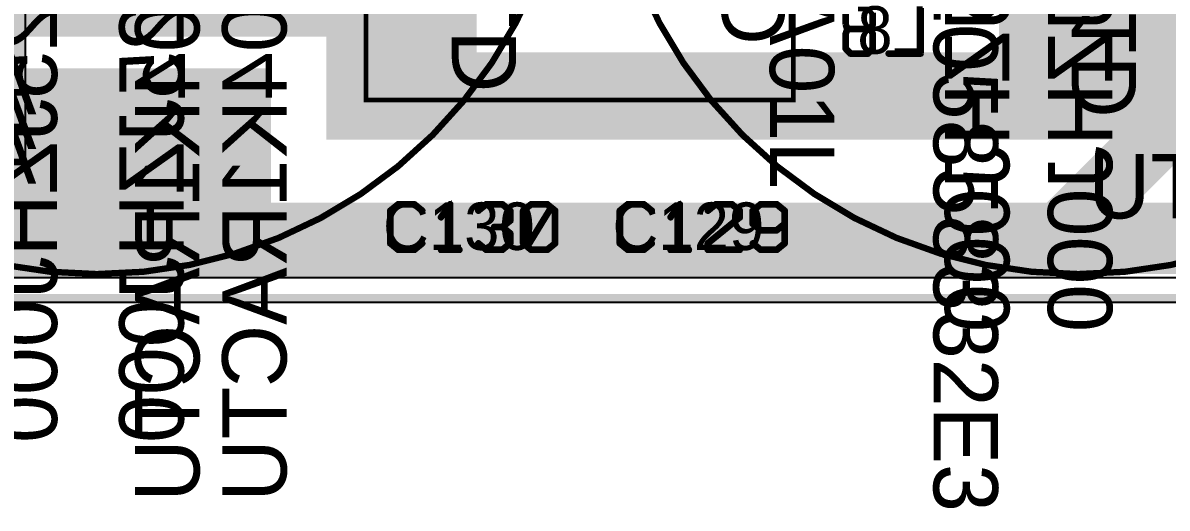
# Model space of a CAD drawing. Extents: x -23 to 289, y -67 to 135.
# Drawn here: x 200.16 to 236.31, y -6.64 to 8.68 of the extents above; entities that cross this region are included whole.
import ezdxf
from ezdxf.enums import TextEntityAlignment as Align

# ---------------------------------------------------------------- set-up
doc = ezdxf.new("R2010")
doc.units = 0
doc.header["$MEASUREMENT"] = 0
for name, color, linetype in [('ASSEMBLY_OUTLINES_BTM', 191, 'CONTINUOUS'), ('ASSEMBLY_OUTLINES_TOP', 102, 'CONTINUOUS'), ('ASSEMBLY_PART_NUMBERS_BTM', 191, 'CONTINUOUS'), ('ASSEMBLY_PART_NUMBERS_TOP', 102, 'CONTINUOUS'), ('BOARD_OUTLINE', 10, 'CONTINUOUS'), ('DRILL_DRAWING', 21, 'CONTINUOUS'), ('GENERATED_SILKSCREEN_BTM', 255, 'CONTINUOUS'), ('GENERATED_SILKSCREEN_TOP', 140, 'CONTINUOUS'), ('MANUFACTURING_OUTLINES', 10, 'CONTINUOUS'), ('PLACEMENT_OUTLINES_BTM', 222, 'CONTINUOUS'), ('PLACEMENT_OUTLINES_TOP', 130, 'CONTINUOUS'), ('PLANE_DATA_LAYER_BOTTOM', 230, 'CONTINUOUS'), ('PLANE_DATA_LAYER_TOP', 150, 'CONTINUOUS'), ('PLANE_SHAPES_LAYER_BOTTOM', 230, 'CONTINUOUS'), ('PLANE_SHAPES_LAYER_TOP', 150, 'CONTINUOUS'), ('ROUTE_BORDER', 151, 'CONTINUOUS'), ('SILKSCREEN_OUTLINES_BTM', 211, 'CONTINUOUS'), ('SILKSCREEN_OUTLINES_TOP', 150, 'CONTINUOUS'), ('SILKSCREEN_REF_DES_BTM', 211, 'CONTINUOUS'), ('SILKSCREEN_REF_DES_TOP', 150, 'CONTINUOUS'), ('TRACES_LAYER_BOTTOM', 230, 'CONTINUOUS')]:
    doc.layers.add(name, color=color, linetype=linetype)
doc.styles.add('VERIBEST_GERBER_0', font='txt')

msp = doc.modelspace()

# ---------------------------------------------------------------- hatches: boundary and pattern name
at = {"layer": 'PLANE_DATA_LAYER_BOTTOM'}
msp.add_hatch(color=256, dxfattribs=at).paths.add_polyline_path([(200.25, 10.1738, 0.41421356), (200.1738, 10.25), (195.8262, 10.25, 0.41421356), (195.75, 10.1738), (195.75, 4.0762, 0.41421356), (195.8262, 4), (200.1738, 4, 0.41421356), (200.25, 4.0762)], flags=0)
at = {"layer": 'PLANE_DATA_LAYER_TOP'}
h = msp.add_hatch(color=256, dxfattribs=at)
h.paths.add_polyline_path([(253.25, 0.8262, -0.41421356), (253.1738, 0.75), (196.75001, 0.75, 0.41421356), (196.75, 0.74999), (196.75, 0.7112, -0.41421356), (196.6738, 0.635), (192.0762, 0.635, -0.41421356), (192, 0.7112), (192, 7.99999, 0.41421356), (191.99999, 8), (183.75001, 8, 0.41421356), (183.75, 7.99999), (183.75, 0.7112, -0.41421356), (183.6738, 0.635), (135.3262, 0.635, -0.41421356), (135.25, 0.7112), (135.25, 7.99999, 0.41421356), (135.24999, 8), (126.75001, 8, 0.41421356), (126.75, 7.99999), (126.75, 0.8262, -0.41421356), (126.6738, 0.75), (86.0762, 0.75, -0.41421356), (86, 0.8262), (86, 42.74999, 0.41421356), (85.99999, 42.75), (84.28156, 42.75, -0.19891337), (84.22768, 42.77232), (80.5, 46.5, 0.20768435), (80.5, 46.5), (78.3262, 46.5, -0.41421356), (78.25, 46.5762), (78.25, 56.02046, -0.66739705), (78.37996, 56.07446, 2.4068453), (78.37996, 58.62554, -0.66739705), (78.25, 58.67954), (78.25, 61.9238, -0.41421356), (78.3262, 62), (81.5, 62), (89.22502, 62, -0.15730377), (89.26955, 61.98564, 0.32258641), (90.73045, 61.98563, -0.15730041), (90.77498, 62), (92.96844, 62, -0.19891337), (93.02232, 61.97768), (95.72768, 59.27232, -0.19890996), (95.75, 59.21844), (95.75, 59.21844), (95.75, 49.75001, 0.41421356), (95.75001, 49.75), (105.4238, 49.75, -0.41421356), (105.5, 49.6738), (105.5, 41.56213, -0.41421356), (105.4238, 41.48593), (104.08366, 41.48593, 0.19891222), (103.37656, 41.19304), (102.45584, 40.27232, -0.19891337), (102.40196, 40.25), (88.25001, 40.25, 0.41421356), (88.25, 40.24999), (88.25, 3.25001, 0.41421356), (88.25001, 3.25), (123.74999, 3.25, 0.41421356), (123.75, 3.25001), (123.75, 9.9238, -0.41421356), (123.8262, 10), (144.14818, 10, -0.14371473), (144.18936, 9.98791, 0.29348869), (145.81064, 9.98791, -0.14371473), (145.85182, 10), (161.49999, 10, 0.41421356), (161.5, 10.00001), (161.5, 12.1738, -0.41421356), (161.5762, 12.25), (163.9238, 12.25, -0.41421356), (164, 12.1738), (164, 10.00001, 0.41421356), (164.00001, 10), (177.99999, 10, 0.41421356), (178, 10.00001), (178, 14.1738, -0.41421356), (178.0762, 14.25), (183.6738, 14.25, -0.41421356), (183.75, 14.1738), (183.75, 10.00001, 0.41421356), (183.75001, 10), (196.6738, 10, -0.41421356), (196.75, 9.9238), (196.75, 7.25001, 0.41421356), (196.75001, 7.25), (207.9238, 7.25, -0.41421356), (208, 7.1738), (208, 3.00001, 0.41421356), (208.00001, 3), (242.99999, 3, 0.41421356), (243, 3.00001), (243, 6.6738, -0.41421356), (243.0762, 6.75), (253.1738, 6.75, -0.41421356), (253.25, 6.6738)], flags=0)
h.paths.add_polyline_path([(90.5, 49), (90.5, 49), (90.5, 53.5), (90.5, 53.5), (88.5, 55.5, 0.20768435), (88.5, 55.5), (83.5, 55.5, 0.20768435), (83.5, 55.5), (81.5, 53.5), (81.5, 53.5), (81.5, 49), (81.5, 49), (83.75, 46.75, 0.20768435), (83.75, 46.75), (88.25, 46.75, 0.20768435), (88.25, 46.75)], flags=0)
h.paths.add_polyline_path([(94.24999, 42.75, 0.41421356), (94.25, 42.75001), (94.25, 46.74999, 0.41421356), (94.24999, 46.75), (90.50001, 46.75, 0.41421356), (90.5, 46.74999), (90.5, 42.75001, 0.41421356), (90.50001, 42.75)], flags=0)
h.paths.add_polyline_path([(94.24999, 55.5, 0.41421356), (94.25, 55.50001), (94.25, 59.24999, 0.41421356), (94.24999, 59.25), (90.50001, 59.25, 0.41421356), (90.5, 59.24999), (90.5, 55.50001, 0.41421356), (90.50001, 55.5)], flags=0)
h.paths.add_polyline_path([(137.4, 2.75, -1), (140.1, 2.75, -1)], flags=0)
h.paths.add_polyline_path([(143.25, 2.75, -1), (146.75, 2.75, -1)], flags=0)
h.paths.add_polyline_path([(155.5, 6.25, -1), (158.5, 6.25, -1)], flags=0)
h.paths.add_polyline_path([(174.75, 6, -1), (177.75, 6, -1)], flags=0)
h = msp.add_hatch(color=256, dxfattribs=at)
h.paths.add_polyline_path([(240.5, 5.0762, -0.41421356), (240.4238, 5), (209.8262, 5, -0.41421356), (209.75, 5.0762), (209.75, 8.24999, 0.41421356), (209.74999, 8.25), (197.8262, 8.25, -0.41421356), (197.75, 8.3262), (197.75, 19.49999, 0.41421356), (197.74999, 19.5), (174.5762, 19.5, -0.41421356), (174.5, 19.5762), (174.5, 22.493, -0.5668838), (174.6122, 22.56016, 1.67064996), (174.6122, 24.93984, -0.5668838), (174.5, 25.007), (174.5, 25.4238, -0.41421356), (174.5762, 25.5), (177.6738, 25.5, -0.41421356), (177.75, 25.4238), (177.75, 21.00001, 0.41421356), (177.75001, 21), (199.1738, 21, -0.41421356), (199.25, 20.9238), (199.25, 12.50001, 0.41421356), (199.25001, 12.5), (201.10923, 12.5, -0.70200673), (201.15793, 12.36519, 0.22296123), (200.4, 10.75), (200.4, 10.75, 1), (204.6, 10.75), (204.6, 10.75, 0.22296123), (203.84207, 12.36519, -0.70200673), (203.89077, 12.5), (209.74999, 12.5, 0.41421356), (209.75, 12.50001), (209.75, 17.4238, -0.41421356), (209.8262, 17.5), (214.4238, 17.5, -0.41421356), (214.5, 17.4238), (214.5, 7.75001, 0.41421356), (214.50001, 7.75), (230.99999, 7.75, 0.41421356), (231, 7.75001), (231, 15.1738, -0.41421356), (231.0762, 15.25), (240.4238, 15.25, -0.41421356), (240.5, 15.1738)], flags=0)
h.paths.add_polyline_path([(231.4, 10.75, -1), (235.6, 10.75, -1)], flags=0)

# ---------------------------------------------------------------- linework, layer by layer
at = {"layer": 'ASSEMBLY_OUTLINES_BTM', "const_width": 0.1}
msp.add_lwpolyline([(211, 6.25), (211, 18.75), (224.5, 18.75), (224.5, 6.25)], close=True, dxfattribs=at)
at = {"layer": 'ASSEMBLY_OUTLINES_TOP', "const_width": 0.2}
for points in [[(187.5, 15.75, -1), (217.5, 15.75, -1)], [(218.5, 15.75, -1), (248.5, 15.75, -1)]]:
    msp.add_lwpolyline(points, format="xyb", close=True, dxfattribs=at)
at = {"layer": 'BOARD_OUTLINE', "const_width": 0.25}
msp.add_lwpolyline([(0, 1.5), (0, 133.5, -0.41421356), (1.5, 135), (278.5, 135, -0.41421356), (280, 133.5), (280, 1.5, -0.41421356), (278.5, 0), (1.5, 0, -0.41421356)], format="xyb", close=True, dxfattribs=at)
at = {"layer": 'GENERATED_SILKSCREEN_BTM', "const_width": 0.15}
msp.add_lwpolyline([(224.5, 6.25, -0.41421356), (224.5, 6.25), (211, 6.25, -0.41421356), (211, 6.25), (211, 9.425), (211, 9.425), (211, 6.25), (224.5, 6.25), (224.5, 9.425), (224.5, 9.425), (224.5, 6.25)], format="xyb", dxfattribs=at)
for points in [[(226.12425, 8.631), (226.17225, 8.487), (226.12425, 8.343), (226.12425, 8.3385), (226.12275, 8.3325), (226.12275, 7.869), (226.12275, 7.8645), (226.12425, 7.86), (226.12575, 7.854), (226.13175, 7.848), (226.28175, 7.6935), (226.28925, 7.6875), (226.29675, 7.686), (226.30275, 7.6845), (226.85325, 7.6845), (226.85775, 7.6845), (226.86225, 7.686), (226.86825, 7.6875), (226.87425, 7.6935), (227.02425, 7.848), (227.03175, 7.854), (227.03325, 7.86), (227.03325, 7.869), (227.03325, 8.3325), (227.03325, 8.3385), (227.03325, 8.3415), (227.03175, 8.343), (226.98375, 8.487), (227.03175, 8.631), (227.03325, 8.6325), (227.03325, 8.6415), (227.03325, 9.0015)], [(226.12275, 9.0015), (226.12275, 8.6415), (226.12275, 8.6355), (226.12425, 8.6325), (226.12425, 8.631)], [(226.97325, 8.985), (226.97325, 8.6445), (226.93275, 8.5155), (226.22625, 8.5155), (226.18275, 8.6445), (226.18275, 8.985), (226.31625, 9.123), (226.83825, 9.123), (226.97325, 8.985)], [(228.54975, 7.7145), (228.54675, 7.7025), (228.53925, 7.695), (228.53025, 7.686), (228.51975, 7.6845), (227.50725, 7.6845), (227.49675, 7.686), (227.48775, 7.6935), (227.48325, 7.704), (227.48175, 7.7145), (227.48325, 7.7265), (227.48775, 7.737), (227.49675, 7.743), (227.50725, 7.746), (228.48675, 7.746), (228.48675, 9.1545)], [(228.54975, 9.1545), (228.54975, 7.7145)], [(226.97325, 8.3265), (226.97325, 7.8825), (226.83825, 7.746), (226.31625, 7.746), (226.18275, 7.8825), (226.18275, 8.3265), (226.22625, 8.4555), (226.93275, 8.4555), (226.97325, 8.3265)]]:
    msp.add_lwpolyline(points, dxfattribs=at)
at = {"layer": 'GENERATED_SILKSCREEN_TOP', "const_width": 0.15}
for points in [[(217.5, 15.75, -0.8658663), (188.11378, 11.50301, 0.00001213), (188.11379, 11.50303, 1.23431762), (213.92399, 25.47071, 0.00000884), (213.92399, 25.47073, -0.17810293), (217.5, 15.75)], [(243.43231, 4.50948, -0.91764787), (221.79347, 25.12856, 0.00000606), (221.79348, 25.12855, 0.91764782), (243.4323, 4.50948, 0.00000634), (243.43231, 4.50948)]]:
    msp.add_lwpolyline(points, format="xyb", dxfattribs=at)
for points in [[(212.00317, 1.49158), (211.75117, 1.69707), (211.74367, 1.70158), (211.74218, 1.70758), (211.73917, 1.71358), (211.73767, 1.72107), (211.73767, 2.75007), (211.73917, 2.75758), (211.74218, 2.76357), (211.74517, 2.76658), (211.74668, 2.76958), (211.74967, 2.77407), (212.00317, 2.97958), (212.00768, 2.98108), (212.01218, 2.98258), (212.01368, 2.98407), (212.01968, 2.98557), (212.52517, 2.98557), (212.53268, 2.98407), (212.53567, 2.98258), (212.54018, 2.98108), (212.54468, 2.97958), (212.79817, 2.77407), (212.80417, 2.76658), (212.80718, 2.75457), (212.80568, 2.74558), (212.80267, 2.73807), (212.79817, 2.73208), (212.79067, 2.72607), (212.78317, 2.72158), (212.77568, 2.72008), (212.76818, 2.72008), (212.76218, 2.72458), (212.51468, 2.92408), (212.03018, 2.92408), (211.79917, 2.73508), (211.79917, 1.73608), (212.03018, 1.54707), (212.51468, 1.54707), (212.76218, 1.74657), (212.76818, 1.74958), (212.77568, 1.75107), (212.78317, 1.74958), (212.79067, 1.74507), (212.79817, 1.73907), (212.80267, 1.73158), (212.80568, 1.72257), (212.80718, 1.71358), (212.80417, 1.70457), (212.79817, 1.69707), (212.54468, 1.49158), (212.53868, 1.48857), (212.53717, 1.48707), (212.53268, 1.48707), (212.53117, 1.48558), (212.52967, 1.48558), (212.52517, 1.48558), (212.01968, 1.48558), (212.01368, 1.48707), (212.00768, 1.48857), (212.00317, 1.49158)], [(213.36818, 1.54707), (213.35618, 1.54408), (213.35018, 1.53808), (213.34567, 1.52757), (213.34418, 1.51557), (213.34567, 1.50507), (213.35018, 1.49457), (213.35618, 1.48707), (213.36818, 1.48558), (213.95317, 1.48558), (213.96367, 1.48707), (213.97268, 1.49457), (213.97717, 1.50507), (213.97868, 1.51557), (213.97717, 1.52757), (213.97268, 1.53808), (213.96367, 1.54408), (213.95317, 1.54707), (213.68918, 1.54707), (213.68918, 2.95558), (213.68768, 2.96608), (213.68318, 2.97357), (213.67568, 2.97808), (213.66518, 2.97958), (213.65768, 2.98108), (213.65017, 2.98108), (213.64417, 2.97808), (213.63817, 2.97207), (213.34567, 2.56108), (213.34117, 2.55057), (213.34117, 2.54007), (213.34567, 2.53107), (213.35317, 2.52358), (213.36218, 2.51757), (213.37267, 2.51457), (213.37867, 2.51457), (213.38317, 2.51607), (213.39067, 2.52508), (213.63067, 2.86108), (213.63067, 1.54707), (213.36818, 1.54707)], [(214.78268, 1.49158), (214.52918, 1.69707), (214.52167, 1.70457), (214.52017, 1.71358), (214.52167, 1.72408), (214.52767, 1.73457), (214.53518, 1.74208), (214.54417, 1.74808), (214.55468, 1.74958), (214.56518, 1.74657), (214.80967, 1.54707), (215.29417, 1.54707), (215.52818, 1.73608), (215.52818, 2.01507), (215.29718, 2.20558), (215.04817, 2.20558), (215.03617, 2.20858), (215.02867, 2.21457), (215.02418, 2.22507), (215.02267, 2.23557), (215.02418, 2.24607), (215.02867, 2.25508), (215.03617, 2.26258), (215.04817, 2.26558), (215.29718, 2.26558), (215.52818, 2.45607), (215.52818, 2.73508), (215.29417, 2.92408), (214.80967, 2.92408), (214.56518, 2.72458), (214.55468, 2.72158), (214.54417, 2.72308), (214.53518, 2.72757), (214.52767, 2.73658), (214.52167, 2.74558), (214.52017, 2.75608), (214.52167, 2.76658), (214.52918, 2.77407), (214.78268, 2.97958), (214.78717, 2.98108), (214.79167, 2.98258), (214.79317, 2.98407), (214.79917, 2.98557), (215.30468, 2.98557), (215.31217, 2.98407), (215.31518, 2.98258), (215.31967, 2.98108), (215.32417, 2.97958), (215.57767, 2.77407), (215.58218, 2.76658), (215.58367, 2.76057), (215.58668, 2.75608), (215.58818, 2.75007), (215.58818, 2.44108), (215.58668, 2.43657), (215.58367, 2.42607), (215.58218, 2.41858), (215.57767, 2.41558), (215.35718, 2.23557), (215.57767, 2.05558), (215.57917, 2.05258), (215.58218, 2.04957), (215.58367, 2.04807), (215.58367, 2.04508), (215.58668, 2.03457), (215.58818, 2.03008), (215.58818, 1.72107), (215.58668, 1.71358), (215.58367, 1.70758), (215.58218, 1.70158), (215.57767, 1.69707), (215.32417, 1.49158), (215.31817, 1.48857), (215.31668, 1.48707), (215.31217, 1.48707), (215.31068, 1.48558), (215.30918, 1.48558), (215.30468, 1.48558), (214.79917, 1.48558), (214.79317, 1.48707), (214.78717, 1.48857), (214.78268, 1.49158)], [(215.94817, 2.77407), (216.20018, 2.97958), (216.20618, 2.98108), (216.21068, 2.98258), (216.21218, 2.98407), (216.21818, 2.98557), (216.72367, 2.98557), (216.72967, 2.98407), (216.73118, 2.98407), (216.73268, 2.98258), (216.73718, 2.98108), (216.74318, 2.97958), (216.99517, 2.77407), (216.99967, 2.76658), (217.00117, 2.76057), (217.00418, 2.75608), (217.00567, 2.75007), (217.00567, 1.72107), (217.00418, 1.71657), (217.00117, 1.70608), (216.99967, 1.70307), (216.99517, 1.69707), (216.74318, 1.49158), (216.73718, 1.49008), (216.73417, 1.48857), (216.73118, 1.48707), (216.72817, 1.48558), (216.72367, 1.48558), (216.21818, 1.48558), (216.21218, 1.48707), (216.20618, 1.48857), (216.20018, 1.49158), (215.94817, 1.69707), (215.94518, 1.70008), (215.94217, 1.70158), (215.93918, 1.70608), (215.93617, 1.71657), (215.93467, 1.72107), (215.93467, 2.75007), (215.93617, 2.75608), (215.93918, 2.76057), (215.94217, 2.76658), (215.94817, 2.77407)], [(215.99617, 2.73508), (215.99617, 1.73608), (216.08468, 1.66108), (216.81068, 2.84457), (216.71168, 2.92408), (216.22717, 2.92408), (215.99617, 2.73508)], [(216.13268, 1.62207), (216.22717, 1.54707), (216.71168, 1.54707), (216.94567, 1.73608), (216.94567, 2.73508), (216.85718, 2.80558), (216.13268, 1.62207)], [(219.25317, 1.49158), (219.00117, 1.69707), (218.99367, 1.70158), (218.99218, 1.70758), (218.98917, 1.71358), (218.98767, 1.72107), (218.98767, 2.75007), (218.98917, 2.75758), (218.99218, 2.76357), (218.99517, 2.76658), (218.99668, 2.76958), (218.99967, 2.77407), (219.25317, 2.97958), (219.25768, 2.98108), (219.26218, 2.98258), (219.26368, 2.98407), (219.26968, 2.98557), (219.77517, 2.98557), (219.78268, 2.98407), (219.78567, 2.98258), (219.79018, 2.98108), (219.79468, 2.97958), (220.04817, 2.77407), (220.05417, 2.76658), (220.05718, 2.75457), (220.05568, 2.74558), (220.05267, 2.73807), (220.04817, 2.73208), (220.04067, 2.72607), (220.03317, 2.72158), (220.02568, 2.72008), (220.01818, 2.72008), (220.01218, 2.72458), (219.76468, 2.92408), (219.28018, 2.92408), (219.04917, 2.73508), (219.04917, 1.73608), (219.28018, 1.54707), (219.76468, 1.54707), (220.01218, 1.74657), (220.01818, 1.74958), (220.02568, 1.75107), (220.03317, 1.74958), (220.04067, 1.74507), (220.04817, 1.73907), (220.05267, 1.73158), (220.05568, 1.72257), (220.05718, 1.71358), (220.05417, 1.70457), (220.04817, 1.69707), (219.79468, 1.49158), (219.78868, 1.48857), (219.78717, 1.48707), (219.78268, 1.48707), (219.78117, 1.48558), (219.77967, 1.48558), (219.77517, 1.48558), (219.26968, 1.48558), (219.26368, 1.48707), (219.25768, 1.48857), (219.25317, 1.49158)], [(220.61818, 1.54707), (220.60618, 1.54408), (220.60018, 1.53808), (220.59567, 1.52757), (220.59418, 1.51557), (220.59567, 1.50507), (220.60018, 1.49457), (220.60618, 1.48707), (220.61818, 1.48558), (221.20317, 1.48558), (221.21367, 1.48707), (221.22268, 1.49457), (221.22717, 1.50507), (221.22868, 1.51557), (221.22717, 1.52757), (221.22268, 1.53808), (221.21367, 1.54408), (221.20317, 1.54707), (220.93918, 1.54707), (220.93918, 2.95558), (220.93768, 2.96608), (220.93318, 2.97357), (220.92568, 2.97808), (220.91518, 2.97958), (220.90768, 2.98108), (220.90017, 2.98108), (220.89417, 2.97808), (220.88817, 2.97207), (220.59567, 2.56108), (220.59117, 2.55057), (220.59117, 2.54007), (220.59567, 2.53107), (220.60317, 2.52358), (220.61218, 2.51757), (220.62267, 2.51457), (220.62867, 2.51457), (220.63317, 2.51607), (220.64067, 2.52508), (220.88067, 2.86108), (220.88067, 1.54707), (220.61818, 1.54707)], [(222.57567, 2.97958), (222.82767, 2.77407), (222.83218, 2.76658), (222.83367, 2.76057), (222.83668, 2.75608), (222.83818, 2.75007), (222.83818, 2.54458), (222.83668, 2.53857), (222.83367, 2.52957), (222.83218, 2.52208), (222.82767, 2.51907), (221.82868, 1.70758), (221.82868, 1.54707), (222.80818, 1.54707), (222.81868, 1.54408), (222.82767, 1.53808), (222.83218, 1.52757), (222.83367, 1.51557), (222.83218, 1.50507), (222.82767, 1.49457), (222.81868, 1.48857), (222.80818, 1.48558), (221.79718, 1.48558), (221.78518, 1.48857), (221.77767, 1.49608), (221.77017, 1.50358), (221.76718, 1.51557), (221.76718, 1.72107), (221.76868, 1.72558), (221.77167, 1.73608), (221.77468, 1.74057), (221.77767, 1.74358), (221.78068, 1.74657), (222.77818, 2.55958), (222.77818, 2.73508), (222.54417, 2.92408), (222.05967, 2.92408), (221.81518, 2.72458), (221.80468, 2.72158), (221.79417, 2.72308), (221.78518, 2.72757), (221.77918, 2.73658), (221.77318, 2.74558), (221.77167, 2.75608), (221.77167, 2.76207), (221.77318, 2.76658), (221.78068, 2.77407), (222.03268, 2.97958), (222.03868, 2.98108), (222.04317, 2.98258), (222.04468, 2.98407), (222.05068, 2.98557), (222.55617, 2.98557), (222.56217, 2.98407), (222.56367, 2.98407), (222.56518, 2.98258), (222.56967, 2.98108), (222.57567, 2.97958)], [(223.45018, 1.49158), (223.19817, 1.69707), (223.19067, 1.70457), (223.18918, 1.70907), (223.18918, 1.71358), (223.19067, 1.72408), (223.19667, 1.73457), (223.20267, 1.74208), (223.21168, 1.74808), (223.22217, 1.74958), (223.23268, 1.74657), (223.47717, 1.54707), (223.96168, 1.54707), (224.19567, 1.73608), (224.19567, 2.27458), (223.99167, 2.10957), (223.98567, 2.10657), (223.98417, 2.10507), (223.97967, 2.10358), (223.97367, 2.10358), (223.46818, 2.10358), (223.46218, 2.10358), (223.45317, 2.10657), (223.45018, 2.10957), (223.19817, 2.31358), (223.19518, 2.31508), (223.19217, 2.31807), (223.18918, 2.32258), (223.18617, 2.33308), (223.18467, 2.33907), (223.18467, 2.75007), (223.18617, 2.75758), (223.18918, 2.76357), (223.19217, 2.76808), (223.19518, 2.76958), (223.19817, 2.77407), (223.45018, 2.97958), (223.45618, 2.98108), (223.46068, 2.98258), (223.46218, 2.98407), (223.46818, 2.98557), (223.97367, 2.98557), (223.97967, 2.98407), (223.98118, 2.98407), (223.98268, 2.98258), (223.98718, 2.98108), (223.99318, 2.97958), (224.24517, 2.77407), (224.24967, 2.76658), (224.25117, 2.76057), (224.25418, 2.75608), (224.25567, 2.75007), (224.25567, 1.72107), (224.25418, 1.71657), (224.25117, 1.70608), (224.24967, 1.70307), (224.24517, 1.69707), (223.99318, 1.49158), (223.98567, 1.48857), (223.98417, 1.48707), (223.98118, 1.48707), (223.97817, 1.48558), (223.97668, 1.48558), (223.97367, 1.48558), (223.46818, 1.48558), (223.46218, 1.48707), (223.45618, 1.48857), (223.45018, 1.49158)], [(223.24617, 2.73508), (223.24617, 2.35407), (223.47717, 2.16357), (223.96168, 2.16357), (224.19567, 2.35407), (224.19567, 2.73508), (223.96168, 2.92408), (223.47717, 2.92408), (223.24617, 2.73508)]]:
    msp.add_lwpolyline(points, dxfattribs=at)
at = {"layer": 'MANUFACTURING_OUTLINES'}
msp.add_lwpolyline([(280.1504, 1.5, -0.41421356), (278.5, -0.15041), (1.5, -0.15041, -0.41421356), (-0.15041, 1.5), (-0.15041, 133.5, -0.41421356), (1.5, 135.15041), (278.5, 135.15041, -0.41421356), (280.1504, 133.5)], format="xyb", close=True, dxfattribs=at)
at = {"layer": 'PLACEMENT_OUTLINES_BTM'}
msp.add_lwpolyline([(211, 6.25), (211, 18.75), (224.5, 18.75), (224.5, 6.25)], close=True, dxfattribs=at)
at = {"layer": 'PLACEMENT_OUTLINES_TOP'}
for centre in [(202.5, 15.75), (233.5, 15.75)]:
    msp.add_circle(centre, 15, dxfattribs=at)
at = {"layer": 'PLANE_DATA_LAYER_BOTTOM'}
msp.add_lwpolyline([(200.25, 10.1738, 0.41421356), (200.1738, 10.25), (195.8262, 10.25, 0.41421356), (195.75, 10.1738), (195.75, 4.0762, 0.41421356), (195.8262, 4), (200.1738, 4, 0.41421356), (200.25, 4.0762)], format="xyb", close=True, dxfattribs=at)
at = {"layer": 'PLANE_SHAPES_LAYER_BOTTOM'}
msp.add_solid([(195.75, 4), (200.25, 4), (195.75, 10.25), (200.25, 10.25)], dxfattribs=at)
at = {"layer": 'PLANE_SHAPES_LAYER_TOP'}
for points in [[(209.75, 5), (214.5, 5), (209.75, 17.5), (214.5, 17.5)], [(231, 7.75), (240.5, 7.75), (231, 15.25), (240.5, 15.25)], [(197.75, 8.25), (209.75, 8.25), (197.75, 12.5), (209.75, 12.5)], [(214.5, 5), (240.5, 5), (214.5, 7.75), (240.5, 7.75)], [(196.75, 3), (208, 3), (196.75, 7.25), (208, 7.25)], [(193.75, 0.75), (253.25, 0.75), (193.75, 3), (253.25, 3)]]:
    msp.add_solid(points, dxfattribs=at)
at = {"layer": 'ROUTE_BORDER'}
msp.add_lwpolyline([(0.635, 2.135), (0.635, 133, -0.41421356), (2.135, 134.5), (278, 134.5, -0.41421356), (279.5, 133), (279.5, 2.135, -0.41421356), (278, 0.635), (2.135, 0.635, -0.41421356)], format="xyb", close=True, dxfattribs=at)
at = {"layer": 'SILKSCREEN_OUTLINES_BTM'}
msp.add_lwpolyline([(211, 6.25), (211, 18.75), (224.5, 18.75), (224.5, 6.25)], close=True, dxfattribs=at)
at = {"layer": 'SILKSCREEN_OUTLINES_TOP'}
for centre in [(202.5, 15.75), (202.5, 15.75), (233.5, 15.75), (233.5, 15.75)]:
    msp.add_circle(centre, 15, dxfattribs=at)
at = {"layer": 'TRACES_LAYER_BOTTOM', "const_width": 2}
msp.add_lwpolyline([(241, 17.2), (241, 10.08672), (232.57911, 1.66583), (194.8078, 1.66583)], dxfattribs=at)

# ---------------------------------------------------------------- texts
at = {"layer": 'ASSEMBLY_PART_NUMBERS_BTM', "style": 'VERIBEST_GERBER_0', "text_generation_flag": 2}
for s, p in [('GRM1885C1H100JA01D', (222.21, 38.5)), ('GRM1885C1H100JA01D', (213.71, 37)), ('GRM219R71E683KA01D', (233.29, 36.5)), ('C1206C104K1RACTU', (203.71, 20.75)), ('C1206C104K1RACTU', (206.46, 20.75)), ('MCR25JZHJ000', (229.29, 19)), ('MCR25JZHJ000', (232.54, 19)), ('MCR25JZHJ000', (199.21, 15.5)), ('MCR25JZHJ000', (203.21, 15.5))]:
    msp.add_text(s, height=2.032, rotation=90, dxfattribs=at).set_placement(p, align=Align.TOP_LEFT)
msp.add_text('C1206C104K1RACTU', height=2.032, dxfattribs=at).set_placement((261, 4.54), align=Align.TOP_LEFT)
at = {"layer": 'ASSEMBLY_PART_NUMBERS_TOP', "style": 'VERIBEST_GERBER_0'}
for s, p in [('GRM21BR71H224KA01L', (225.79, 34.25)), ('MAL205858332E3', (230.96, 15.75))]:
    msp.add_text(s, height=2.032, rotation=270, dxfattribs=at).set_placement(p, align=Align.TOP_LEFT)
at = {"layer": 'DRILL_DRAWING', "style": 'VERIBEST_GERBER_0'}
for p in [(199.7, 6.8), (199.7, 5.7), (199.7, 4.6)]:
    msp.add_text('A', height=2, dxfattribs=at).set_placement(p, align=Align.MIDDLE_CENTER)
at = {"layer": 'SILKSCREEN_REF_DES_BTM', "style": 'VERIBEST_GERBER_0', "text_generation_flag": 2}
msp.add_text('L8', height=1.5, dxfattribs=at).set_placement((228.75, 9.21), align=Align.TOP_LEFT)
at = {"layer": 'SILKSCREEN_REF_DES_TOP', "style": 'VERIBEST_GERBER_0'}
for s, p in [('C130', (211.53592, 3.01107)), ('C129', (218.78592, 3.01107))]:
    msp.add_text(s, height=1.5, dxfattribs=at).set_placement(p, align=Align.TOP_LEFT)

doc.saveas('drawing.dxf')
